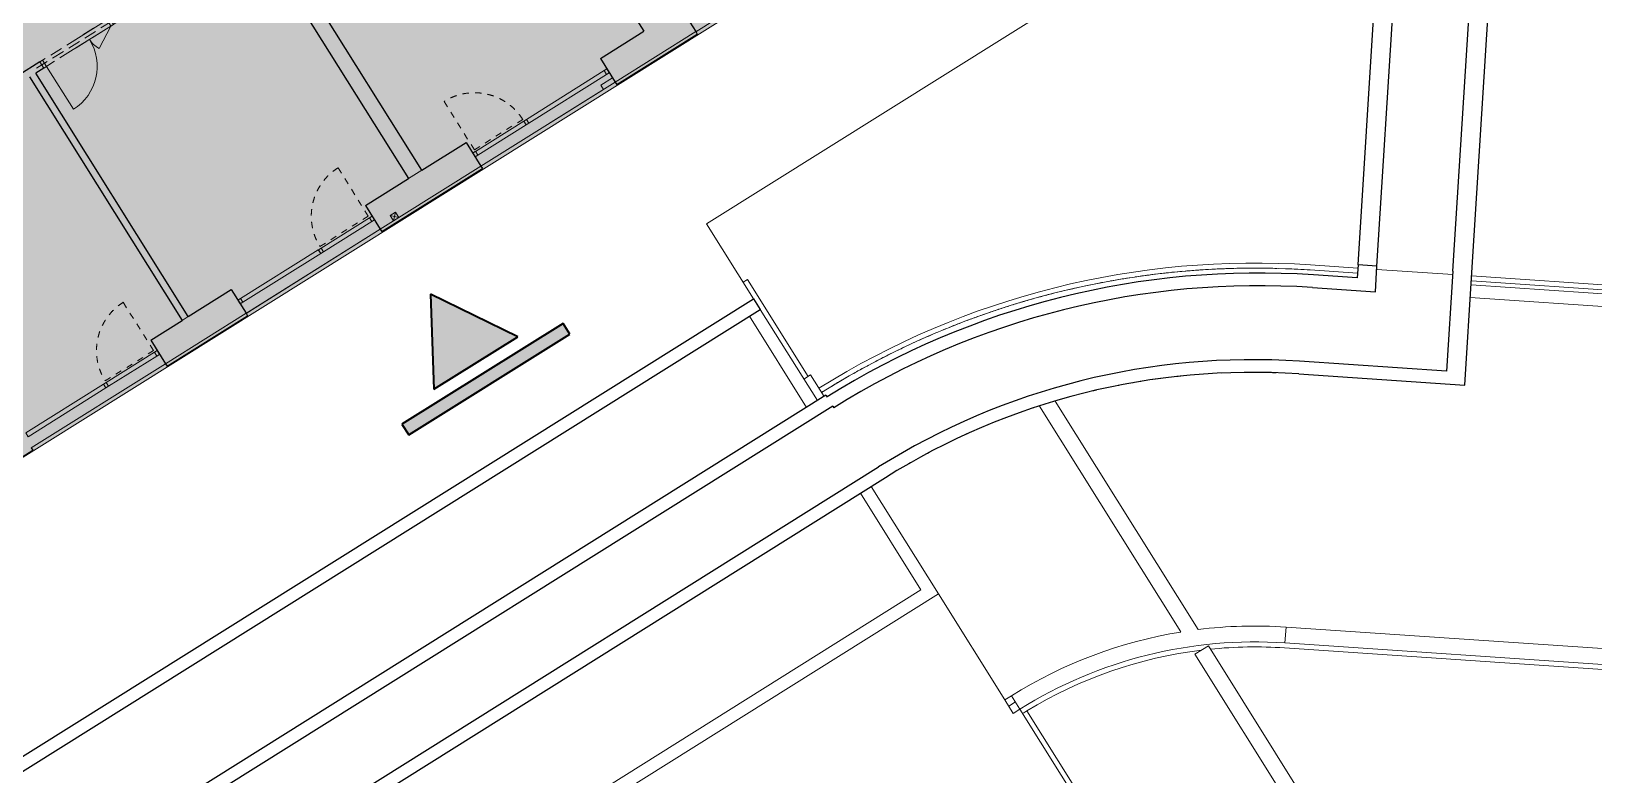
# Model space of a CAD drawing. Header units: millimetres. Extents: x -9129 to 220959, y -4760 to 72638.
# Drawn here: x 147981 to 172643, y 43446 to 55183 of the extents above; entities that cross this region are included whole.
import ezdxf

# ---------------------------------------------------------------- set-up
doc = ezdxf.new("R2010")
doc.units = ezdxf.units.MM
for name, pattern in [('HA_Dash_2mm-S1mm', [200, 100, -100]), ('HA_Dash_3mm-S1mm', [300, 200, -100]), ('HA_DashDot_2_2mm-S0_6mm', [1650, 750, -450, 0, -450])]:
    doc.linetypes.add(name, pattern=pattern)
for name, color, linetype, lineweight in [('A-DETL-____-THIN', 9, 'Continuous', 9), ('A-DETL-____-WIDE', 9, 'Continuous', 40), ('A-DETL-GENF-OTLN', 9, 'Continuous', 9), ('A-DOOR-____-MCUT', 9, 'HA_DashDot_2_2mm-S0_6mm', 9), ('A-DOOR-____-OTLN', 9, 'Continuous', 9), ('A-DOOR-FRAM-MCUT', 9, 'Continuous', 9), ('A-FLOR-____-OTLN', 9, 'Continuous', 9), ('A-GENM-____-HDLN', 9, 'HA_Dash_3mm-S1mm', 9), ('A-GENM-____-OTLN', 9, 'Continuous', 9), ('A-GLAZ-CURT-MCUT', 9, 'Continuous', 5), ('A-GLAZ-CURT-OTLN', 9, 'Continuous', 5), ('A-GLAZ-CWMG-MCUT', 9, 'Continuous', 5), ('A-GLAZ-CWMG-OTLN', 9, 'Continuous', 5), ('A-WALL-____-MCUT', 9, 'Continuous', 25), ('A-WALL-____-OTLN', 9, 'Continuous', 9), ('I-WALL-____-MCUT', 9, 'Continuous', 25), ('I-WALL-____-OTLN', 9, 'Continuous', 9), ('M-HVAC-DUCT-OTLN', 9, 'Continuous', 9), ('S-BEAM-____-OTLN', 9, 'Continuous', 9)]:
    doc.layers.add(name, color=color, linetype=linetype, lineweight=lineweight)

# ---------------------------------------------------------------- blocks, each defined once
blk = doc.blocks.new('HA_DR_Double_Swing_Solid - In_BJ_1200x2100_800-1652965-schema POHLEDU D_140_6400')
at = {"layer": 'A-DOOR-____-MCUT'}
for p, q in [((-600, 57.5), (600, 57.5)), ((-600, -57.5), (600, -57.5))]:
    blk.add_line(p, q, dxfattribs=at)
at = {"layer": 'A-DOOR-____-OTLN', "lineweight": 5}
for p, q in [((600, 857.5), (600, 57.5)), ((-253.6, 257.5), (-600, 57.5))]:
    blk.add_line(p, q, dxfattribs=at)
for centre, radius, start, end in [((600, 57.5), 800, 90, 180), ((-600, 57.5), 400, 360, 30)]:
    blk.add_arc(centre, radius, start, end, dxfattribs=at)
at = {"layer": 'A-DOOR-FRAM-MCUT'}
for p, q in [((-650, -57.5), (-650, 57.5)), ((-650, 57.5), (-600, 57.5)), ((-600, 57.5), (-600, -57.5)), ((600, 57.5), (650, 57.5)), ((600, -57.5), (600, 57.5)), ((650, 57.5), (650, -57.5)), ((-600, -57.5), (-650, -57.5)), ((650, -57.5), (600, -57.5))]:
    blk.add_line(p, q, dxfattribs=at)
blk = doc.blocks.new('Systémový panel - Sklo-1480324-schema POHLEDU D_140_6400')
at = {"layer": 'A-GLAZ-CURT-MCUT'}
for p, q in [((-725, 0), (725, 0)), ((-725, -70), (-725, 0)), ((725, -70), (-725, -70)), ((725, -70), (725, 0))]:
    blk.add_line(p, q, dxfattribs=at)
blk = doc.blocks.new('Obdélníková příčel - 50x70mm EXT-1479988-schema POHLEDU D_140_6400')
at = {"layer": 'A-GLAZ-CWMG-MCUT'}
for p, q in [((0, 70), (-50, 70)), ((-50, 70), (-50, 0)), ((-50, 0), (0, 0)), ((0, 70), (0, 0))]:
    blk.add_line(p, q, dxfattribs=at)
blk = doc.blocks.new('ABMV_CW_Single_Swing_Generic - Ex_Glass_SKLOPNE-1529248-schema POHLEDU D_140_6400')
at = {"layer": 'A-DOOR-____-OTLN', "linetype": 'HA_Dash_2mm-S1mm', "lineweight": 5}
for p in [(450, 930), (-450, 30)]:
    blk.add_line(p, (450, 30), dxfattribs=at)
blk.add_arc((450, 30), 900, 90, 180, dxfattribs=at)
blk = doc.blocks.new('Obdélníková příčel - 50x70mm EXT-1480163-schema POHLEDU D_140_6400')
at = {"layer": 'A-GLAZ-CWMG-OTLN'}
for p, q in [((-31448, 47661), (-32211, 47183)), ((-31411, 47601), (-32173, 47124))]:
    blk.add_line(p, q, dxfattribs=at)
blk = doc.blocks.new('Obdélníková příčel - 50x70mm EXT-1479993-schema POHLEDU D_140_6400')
at = {"layer": 'A-GLAZ-CWMG-MCUT'}
for p, q in [((25, 70), (-25, 70)), ((-25, 70), (-25, 0)), ((-25, 0), (25, 0)), ((25, 70), (25, 0))]:
    blk.add_line(p, q, dxfattribs=at)
blk = doc.blocks.new('Obdélníková příčel - 50x70mm EXT-1479989-schema POHLEDU D_140_6400')
at = {"layer": 'A-GLAZ-CWMG-MCUT'}
for p, q in [((0, 70), (-50, 70)), ((-50, 70), (-50, 0)), ((-50, 0), (0, 0)), ((0, 70), (0, 0))]:
    blk.add_line(p, q, dxfattribs=at)
blk = doc.blocks.new('Systémový panel - Sklo-1479875-schema POHLEDU D_140_6400')
at = {"layer": 'A-GLAZ-CURT-MCUT'}
for p, q in [((-725, 70), (725, 70)), ((-725, 0), (-725, 70)), ((725, 0), (-725, 0)), ((725, 0), (725, 70))]:
    blk.add_line(p, q, dxfattribs=at)
blk = doc.blocks.new('Obdélníková příčel - 50x70mm EXT-1479396-schema POHLEDU D_140_6400')
at = {"layer": 'A-GLAZ-CWMG-MCUT'}
for p, q in [((0, 0), (-50, 0)), ((-50, 0), (-50, -70)), ((0, 0), (0, -70)), ((-50, -70), (0, -70))]:
    blk.add_line(p, q, dxfattribs=at)
blk = doc.blocks.new('Obdélníková příčel - 50x70mm EXT-1479397-schema POHLEDU D_140_6400')
at = {"layer": 'A-GLAZ-CWMG-MCUT'}
for p, q in [((0, 0), (-50, 0)), ((-50, 0), (-50, -70)), ((0, 0), (0, -70)), ((-50, -70), (0, -70))]:
    blk.add_line(p, q, dxfattribs=at)
blk = doc.blocks.new('ABMV_CW_Single_Swing_Generic - Ex_Glass_SKLOPNE-1529247-schema POHLEDU D_140_6400')
at = {"layer": 'A-DOOR-____-OTLN', "linetype": 'HA_Dash_2mm-S1mm', "lineweight": 5}
for p in [(-450, -30), (450, -930)]:
    blk.add_line(p, (450, -30), dxfattribs=at)
blk.add_arc((450, -30), 900, 180, 270, dxfattribs=at)
blk = doc.blocks.new('Obdélníková příčel - 50x70mm EXT-1479461-schema POHLEDU D_140_6400')
at = {"layer": 'A-GLAZ-CWMG-OTLN'}
for p, q in [((-22464, 53287), (-21702, 53765)), ((-22427, 53228), (-21665, 53706))]:
    blk.add_line(p, q, dxfattribs=at)
blk = doc.blocks.new('Obdélníková příčel - 50x70mm EXT-1479394-schema POHLEDU D_140_6400')
at = {"layer": 'A-GLAZ-CWMG-MCUT'}
for p, q in [((25, 0), (-25, 0)), ((-25, 0), (-25, -70)), ((25, 0), (25, -70)), ((-25, -70), (25, -70))]:
    blk.add_line(p, q, dxfattribs=at)
blk = doc.blocks.new('TB_Porotherm KP11_5_1500mm - TB_Porotherm KP11_5_1500mm-1841486-schema POHLEDU D_140_6400')
at = {"layer": 'A-GENM-____-HDLN'}
for p, q in [((-750, 57.5), (750, 57.5)), ((-750, 0), (750, 0)), ((750, -57.5), (-750, -57.5))]:
    blk.add_line(p, q, dxfattribs=at)
blk = doc.blocks.new('185-01_OBJEKT D_Central_rvt-5-schema POHLEDU D_140_6400')
at = {"layer": 'A-FLOR-____-OTLN'}
for p, q in [((-22376, 53052), (-20440, 54265)), ((-20482, 54333), (-20300, 54448)), ((-20440, 54266), (-20482, 54333)), ((-20440, 54265), (-20440, 54266)), ((-26084, 50730), (-23965, 52057)), ((-29474, 48607), (-27355, 49934))]:
    blk.add_line(p, q, dxfattribs=at)
at = {"layer": 'A-WALL-____-MCUT'}
for p, q in [((-19220, 55550), (-18987, 55177)), ((-20492, 54753), (-19805, 55183)), ((-20234, 54342), (-18963, 55138)), ((-18987, 55177), (-18963, 55138)), ((-20492, 54753), (-20258, 54380)), ((-20258, 54380), (-20234, 54342)), ((-23310, 52988), (-22610, 53426)), ((-22610, 53426), (-22377, 53053)), ((-22377, 53053), (-22353, 53015)), ((-24199, 52431), (-23521, 52856)), ((-23942, 52020), (-22353, 53015)), ((-24199, 52431), (-23966, 52058)), ((-23966, 52058), (-23942, 52020)), ((-26996, 50679), (-26318, 51104)), ((-26318, 51104), (-26085, 50731)), ((-27589, 50308), (-27094, 50618)), ((-27332, 49897), (-26061, 50693)), ((-26085, 50731), (-26061, 50693)), ((-27589, 50308), (-27356, 49935)), ((-27356, 49935), (-27332, 49897)), ((-29474, 48608), (-29451, 48570)), ((-31251, 47442), (-29451, 48570))]:
    blk.add_line(p, q, dxfattribs=at)
at = {"layer": 'A-WALL-____-MCUT', "lineweight": 9}
for p, q in [((-20258, 54380), (-18987, 55177)), ((-18987, 55177), (-20258, 54380)), ((-23674, 52241), (-22377, 53053)), ((-22377, 53053), (-23674, 52241)), ((-23521, 52856), (-23310, 52988)), ((-23966, 52058), (-23758, 52188)), ((-23758, 52188), (-23966, 52058)), ((-27356, 49935), (-26085, 50731)), ((-26085, 50731), (-27356, 49935)), ((-27094, 50618), (-26996, 50679))]:
    blk.add_line(p, q, dxfattribs=at)
at = {"layer": 'I-WALL-____-MCUT'}
for p, q in [((-22212, 59027), (-19805, 55183)), ((-23310, 52988), (-26455, 58010)), ((-26667, 57877), (-23521, 52856)), ((-29337, 54700), (-30104, 54219)), ((-29276, 54602), (-29403, 54523)), ((-26996, 50679), (-29403, 54523)), ((-29501, 54461), (-27094, 50618))]:
    blk.add_line(p, q, dxfattribs=at)
at = {"layer": 'M-HVAC-DUCT-OTLN', "lineweight": 5}
for p, q in [((-23811, 52272), (-23727, 52325)), ((-23758, 52188), (-23727, 52325)), ((-23727, 52325), (-23673, 52241)), ((-23811, 52272), (-23673, 52241)), ((-23758, 52188), (-23811, 52272)), ((-23673, 52241), (-23758, 52188))]:
    blk.add_line(p, q, dxfattribs=at)
at = {"layer": 'A-DOOR-____-OTLN', "lineweight": 9}
for name, p, rotation in [('HA_DR_Double_Swing_Solid - In_BJ_1200x2100_800-1652965-schema POHLEDU D_140_6400', (-28756, 54996), 212.0611111111112), ('ABMV_CW_Single_Swing_Generic - Ex_Glass_SKLOPNE-1529247-schema POHLEDU D_140_6400', (-22083, 53526), 212.0611111111105), ('ABMV_CW_Single_Swing_Generic - Ex_Glass_SKLOPNE-1529248-schema POHLEDU D_140_6400', (-24520, 52000), 32.06111111111168), ('ABMV_CW_Single_Swing_Generic - Ex_Glass_SKLOPNE-1529248-schema POHLEDU D_140_6400', (-27910, 49877), 32.06111111111168)]:
    blk.add_blockref(name, p, dxfattribs=dict(at, rotation=rotation))
at = {"layer": 'A-GENM-____-OTLN', "lineweight": 9, "rotation": 32.06111111111186}
blk.add_blockref('TB_Porotherm KP11_5_1500mm - TB_Porotherm KP11_5_1500mm-1841486-schema POHLEDU D_140_6400', (-28756, 54996), dxfattribs=at)
at = {"layer": 'A-GLAZ-CURT-OTLN', "lineweight": 9}
for name, p, rotation in [('Systémový panel - Sklo-1479875-schema POHLEDU D_140_6400', (-21045, 54177), 212.0611111111105), ('Systémový panel - Sklo-1480324-schema POHLEDU D_140_6400', (-25558, 51350), 32.06111111111168), ('Systémový panel - Sklo-1480324-schema POHLEDU D_140_6400', (-28948, 49227), 32.06111111111168)]:
    blk.add_blockref(name, p, dxfattribs=dict(at, rotation=rotation))
at = {"layer": 'A-GLAZ-CWMG-OTLN', "lineweight": 9}
for name, p, rotation in [('Obdélníková příčel - 50x70mm EXT-1479397-schema POHLEDU D_140_6400', (-20388, 54588), 32.06111111111048), ('Obdélníková příčel - 50x70mm EXT-1479989-schema POHLEDU D_140_6400', (-26215, 50939), 212.0611111111117)]:
    blk.add_blockref(name, p, dxfattribs=dict(at, rotation=rotation))
for name, p in [('Obdélníková příčel - 50x70mm EXT-1479461-schema POHLEDU D_140_6400', (0, 0)), ('Obdélníková příčel - 50x70mm EXT-1480163-schema POHLEDU D_140_6400', (7310, 4578)), ('Obdélníková příčel - 50x70mm EXT-1480163-schema POHLEDU D_140_6400', (3920, 2455))]:
    blk.add_blockref(name, p, dxfattribs=at)
at = {"layer": 'A-GLAZ-CWMG-OTLN', "lineweight": 9, "extrusion": (0, 0, -1)}
for name, p, rotation in [('Obdélníková příčel - 50x70mm EXT-1479394-schema POHLEDU D_140_6400', (21681, 53779), 327.9388888888895), ('Obdélníková příčel - 50x70mm EXT-1479396-schema POHLEDU D_140_6400', (22507, 53261), 327.9388888888895), ('Obdélníková příčel - 50x70mm EXT-1479988-schema POHLEDU D_140_6400', (24096, 52266), 147.9388888888883), ('Obdélníková příčel - 50x70mm EXT-1479993-schema POHLEDU D_140_6400', (24922, 51748), 147.9388888888883), ('Obdélníková příčel - 50x70mm EXT-1479988-schema POHLEDU D_140_6400', (27486, 50142), 147.9388888888883), ('Obdélníková příčel - 50x70mm EXT-1479993-schema POHLEDU D_140_6400', (28312, 49625), 147.9388888888883)]:
    blk.add_blockref(name, p, dxfattribs=dict(at, rotation=rotation))

msp = doc.modelspace()

# ---------------------------------------------------------------- hatches: boundary and pattern name
at = {"layer": 'A-DETL-GENF-OTLN'}
h = msp.add_hatch(color=7, dxfattribs=at)
h.paths.add_polyline_path([(142397, 45043), (166213, 59956), (159599, 70504), (135792, 55591), (142386, 45061)])
h.paths.add_polyline_path([(139558, 50518), (139266, 50984), (139901, 51382), (140193, 50916), (139572, 50526)])
h.paths.add_polyline_path([(144083, 53795), (143765, 54303), (144146, 54542), (144465, 54034), (144094, 53801)])
h.paths.add_polyline_path([(144562, 54095), (144244, 54603), (144485, 54754), (144804, 54246), (144648, 54148)])
h.paths.add_polyline_path([(150220, 57656), (149909, 58152), (150418, 58470), (150728, 57974), (150329, 57725)])
h.paths.add_polyline_path([(146059, 57941), (145678, 58551), (147482, 59681), (147864, 59071), (146115, 57976)])
h.paths.add_polyline_path([(150940, 58107), (150630, 58603), (151138, 58921), (151449, 58426), (151001, 58145)])
h.paths.add_polyline_path([(149729, 60239), (149591, 60459), (152760, 62445), (152898, 62224), (150080, 60459)])
h.paths.add_polyline_path([(156880, 61810), (156562, 62319), (156803, 62470), (157122, 61961), (156941, 61848)])
h.paths.add_polyline_path([(157219, 62022), (156901, 62531), (157282, 62770), (157601, 62261), (157360, 62111)])
h.paths.add_polyline_path([(152653, 62109), (152709, 62126), (152748, 62169), (152761, 62226), (152744, 62282), (152702, 62321), (152645, 62334), (152589, 62317), (152550, 62275), (152537, 62218), (152554, 62162), (152596, 62122), (152624, 62112)])
h.paths.add_polyline_path([(152652, 62142), (152612, 62151), (152581, 62179), (152570, 62224), (152578, 62259), (152607, 62290), (152646, 62302), (152687, 62292), (152717, 62264), (152729, 62224), (152720, 62184), (152692, 62154), (152653, 62142)])
h.paths.add_polyline_path([(161897, 64492), (161578, 65001), (162214, 65399), (162533, 64890), (162153, 64652)])
h = msp.add_hatch(color=161, dxfattribs=at)
h.paths.add_polyline_path([(153939, 48813), (156484, 50402), (156378, 50571), (153833, 48983)])
h.paths.add_polyline_path([(154336, 49533), (155663, 50361), (154284, 51032), (154311, 50270)])

# ---------------------------------------------------------------- linework, layer by layer
at = {"layer": 'A-DETL-____-THIN'}
msp.add_line((142397, 45043), (166213, 59956), dxfattribs=at)
at = {"layer": 'A-DETL-____-WIDE'}
for p, q in [((155663, 50361), (154284, 51032)), ((154284, 51032), (154336, 49533)), ((156378, 50571), (153833, 48983)), ((156484, 50402), (156378, 50571)), ((153939, 48813), (156484, 50402)), ((154336, 49533), (155663, 50361)), ((153833, 48983), (153939, 48813))]:
    msp.add_line(p, q, dxfattribs=at)
at = {"layer": 'A-FLOR-____-OTLN'}
for p, q in [((158640, 52144), (167543, 57720)), ((160588, 56504), (158469, 55176)), ((157198, 54381), (155079, 53053)), ((153490, 52058), (151370, 50730)), ((159381, 50961), (158640, 52144)), ((168915, 51364), (168169, 51415)), ((170417, 51342), (169219, 51423)), ((174038, 51016), (170711, 51242)), ((174020, 50756), (170695, 50981)), ((150100, 49935), (147981, 48608)), ((164140, 49345), (166398, 45739)), ((160495, 49182), (160495, 49182)), ((166128, 45700), (163893, 49267)), ((162300, 46301), (163348, 44627)), ((167786, 45778), (173656, 45379)), ((163348, 44627), (163454, 44693)), ((163481, 44415), (163348, 44627)), ((163515, 44596), (163409, 44529)), ((163587, 44481), (163481, 44415)), ((174111, 27680), (163587, 44481))]:
    msp.add_line(p, q, dxfattribs=at)
for centre, radius, start, end in [((167295, 38544), 12900, 86.1173, 122.0214), ((167248, 38898), 10900, 101.1237, 102.0051), ((167248, 38898), 10900, 99.2479, 100.1221), ((167248, 38898), 10900, 97.3721, 98.2368), ((167248, 38898), 10900, 95.4963, 96.3481), ((167248, 38898), 10900, 93.6205, 94.4535), ((167248, 38898), 10900, 91.7447, 92.548), ((167248, 38898), 10900, 89.8689, 90.6188), ((167248, 38898), 10900, 87.9931, 88.6181), ((167248, 38898), 10900, 104.8754, 105.7669), ((167248, 38898), 10900, 102.9996, 103.8865), ((167295, 38544), 12625, 121.8612, 122.5878), ((167248, 38898), 10900, 110.2429, 111.0651), ((167248, 38898), 10900, 108.4045, 109.229), ((167248, 38898), 10900, 113.9323, 114.7332), ((167248, 38898), 10900, 112.0848, 112.8997), ((167248, 38898), 10900, 115.7903, 116.566), ((167248, 38898), 10900, 119.6226, 120.2299), ((167248, 38898), 10900, 117.6716, 118.3982), ((167295, 38544), 7250, 99.2656, 121.9903), ((167295, 38544), 7250, 86.1173, 97.1049)]:
    msp.add_arc(centre, radius, start, end, dxfattribs=at)
at = {"layer": 'A-WALL-____-MCUT'}
for p, q in [((168923, 51496), (169516, 60988)), ((169222, 51477), (169816, 60969)), ((170420, 51396), (171023, 61045)), ((170719, 51377), (171303, 60725)), ((144825, 41845), (159381, 50961)), ((159381, 50961), (159487, 50792)), ((144931, 41675), (159487, 50792)), ((160525, 49437), (145833, 40235)), ((160525, 49437), (160542, 49409)), ((160631, 49267), (145940, 40065)), ((160631, 49267), (160648, 49240)), ((146577, 39048), (161356, 48305)), ((146683, 38879), (161462, 48136))]:
    msp.add_line(p, q, dxfattribs=at)
for centre, radius in [((167349, 38541), 12825), ((167349, 38541), 12625), ((167248, 38898), 11100), ((167248, 38898), 10900)]:
    msp.add_arc(centre, radius, 86.1173, 122.0612, dxfattribs=at)
at = {"layer": 'A-WALL-____-OTLN'}
for p, q in [((168174, 51494), (168920, 51444)), ((170716, 51322), (174044, 51096)), ((159218, 51222), (159285, 51264)), ((159285, 51264), (160244, 49733)), ((160219, 49245), (159317, 50686)), ((159487, 50792), (160389, 49352)), ((162024, 46364), (161069, 47889)), ((161238, 47996), (162300, 46301)), ((147638, 37353), (162024, 46364)), ((162300, 46301), (147744, 37184)), ((167769, 45528), (167786, 45778)), ((166349, 45347), (166561, 45479)), ((166561, 45479), (177741, 27629)), ((173633, 45050), (167764, 45448)), ((173639, 45130), (167769, 45528)), ((177510, 27527), (166349, 45347)), ((163454, 44693), (163587, 44481)), ((163697, 44456), (175084, 26277))]:
    msp.add_line(p, q, dxfattribs=at)
for centre, radius, start, end in [((167295, 38544), 12980, 86.1173, 122.0216), ((167295, 38544), 12900, 98.6406, 99.436), ((167295, 38544), 12900, 97.4722, 98.4206), ((167295, 38544), 12900, 96.8515, 97.6431), ((167295, 38544), 12900, 95.7026, 96.6629), ((167295, 38544), 12900, 95.0625, 95.8468), ((167295, 38544), 12900, 93.9275, 94.9053), ((167295, 38544), 12900, 93.2734, 94.0451), ((167295, 38544), 12900, 92.1423, 93.1477), ((167295, 38544), 12900, 91.4844, 92.233), ((167295, 38544), 12900, 90.3348, 91.39), ((167295, 38544), 12900, 89.6954, 90.3983), ((167295, 38544), 12900, 88.4604, 89.6324), ((167295, 38544), 12900, 86.1173, 87.8534), ((167295, 38544), 12900, 103.955, 104.8042), ((167295, 38544), 12900, 102.7655, 103.6937), ((167295, 38544), 12900, 102.1712, 103.016), ((167295, 38544), 12900, 101.0027, 101.936), ((167295, 38544), 12900, 100.3874, 101.2267), ((167295, 38544), 12900, 99.2385, 100.1783), ((167295, 38544), 12900, 108.0485, 108.9671), ((167295, 38544), 12900, 107.5225, 108.3785), ((167295, 38544), 12900, 106.2881, 107.2093), ((167295, 38544), 12900, 105.7387, 106.5917), ((167295, 38544), 12900, 104.5272, 105.4515), ((167295, 38544), 12900, 111.09, 111.9509), ((167295, 38544), 12900, 109.8084, 110.725), ((167295, 38544), 12900, 109.3063, 110.1649), ((167295, 38544), 12900, 113.3272, 114.2409), ((167295, 38544), 12900, 112.8738, 113.7367), ((167295, 38544), 12900, 111.5679, 112.4829), ((167295, 38544), 12900, 116.4414, 117.3075), ((167295, 38544), 12900, 115.0862, 115.9989), ((167295, 38544), 12900, 114.6576, 115.5222), ((167295, 38544), 12900, 118.6037, 119.5151), ((167295, 38544), 12900, 118.2251, 119.0926), ((167295, 38544), 12900, 116.8451, 117.757), ((167295, 38544), 12900, 120.3623, 121.2733), ((167295, 38544), 12900, 120.0089, 120.8776), ((167295, 38544), 12900, 121.7927, 122.0214), ((167248, 38898), 10900, 106.865, 106.9869), ((167295, 38544), 7000, 86.1173, 121.9897), ((167295, 38544), 6920, 97.0011, 121.3243), ((167295, 38544), 6920, 86.1173, 95.8317), ((167295, 38544), 6920, 121.3245, 121.9869)]:
    msp.add_arc(centre, radius, start, end, dxfattribs=at)
at = {"layer": 'I-WALL-____-MCUT'}
for p, q in [((168910, 51289), (168218, 51336)), ((168923, 51496), (168910, 51289)), ((169222, 51477), (168923, 51496)), ((169197, 51069), (169222, 51477)), ((170420, 51396), (170321, 49815)), ((170608, 49595), (170719, 51377)), ((168204, 51137), (169197, 51069)), ((170321, 49815), (168000, 49973)), ((167986, 49773), (170608, 49595))]:
    msp.add_line(p, q, dxfattribs=at)
at = {"layer": 'I-WALL-____-OTLN'}
msp.add_line((170707, 51181), (174019, 50956), dxfattribs=at)
at = {"layer": 'S-BEAM-____-OTLN'}
for q in [(160177, 49691), (160495, 49418)]:
    msp.add_line((160283, 49757), q, dxfattribs=at)

# ---------------------------------------------------------------- block references
at = {"color": 50, "lineweight": 5}
msp.add_blockref('185-01_OBJEKT D_Central_rvt-5-schema POHLEDU D_140_6400', (177456, 0), dxfattribs=at)

doc.saveas('drawing.dxf')
